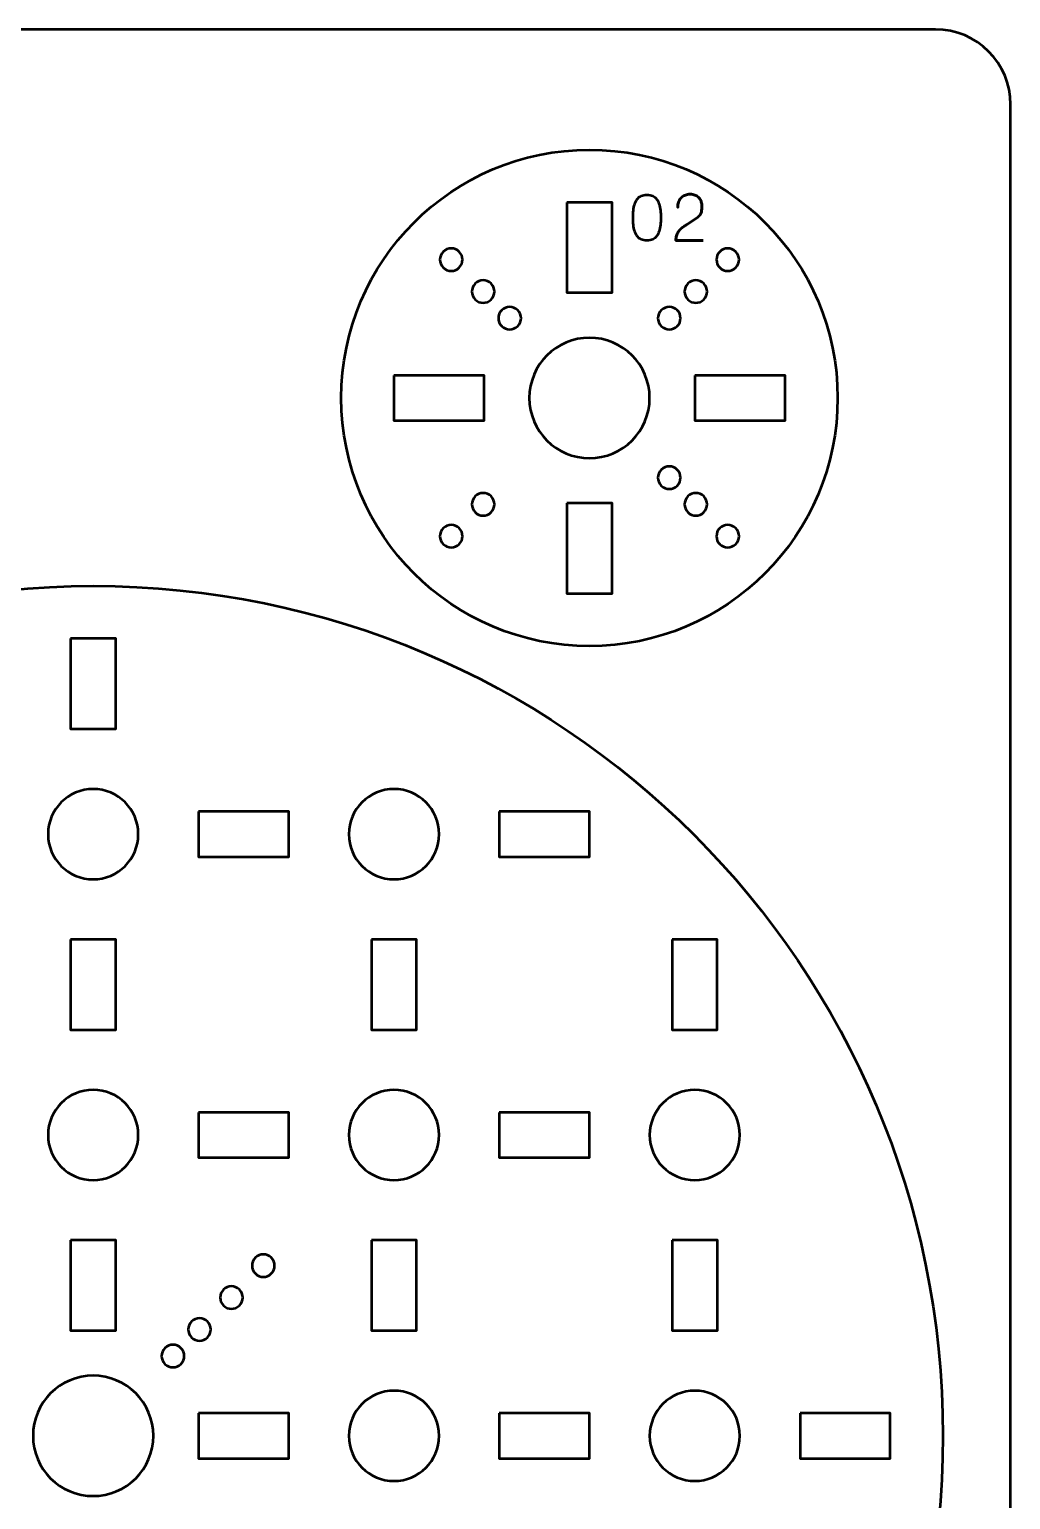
# Model space of a CAD drawing. Header units: centimetres. Extents: x -21 to 0, y -29.7 to 0.
# Drawn here: x -6.52 to 0, y -9.77 to 0 of the extents above; entities that cross this region are included whole.
import ezdxf

# ---------------------------------------------------------------- set-up
doc = ezdxf.new("R2010")
doc.units = ezdxf.units.CM
doc.header["$MEASUREMENT"] = 0
doc.layers.add('Layer 1', color=7, linetype='Continuous')

msp = doc.modelspace()

# ---------------------------------------------------------------- linework, layer by layer
at = {"layer": 'Layer 1', "color": 2, "lineweight": 53}
for centre, major_axis in [((-2.8, -2.45), (0, 1.65)), ((-6.1, -9.35003), (0, 5.65))]:
    msp.add_ellipse(centre, major_axis=major_axis, ratio=1, dxfattribs=at)
at = {"layer": 'Layer 1', "color": 22, "lineweight": 53}
msp.add_open_spline([(-21.00003, -29.19995), (-21.00003, -29.19995), (-21.00003, -0.49992), (-21.00003, -0.49992), (-21.00003, -0.49992), (-21.00003, -0.22295), (-20.77694, 0.00004), (-20.49994, 0.00004), (-20.49994, 0.00004), (-20.49994, 0.00004), (-0.50008, 0.00004), (-0.50008, 0.00004), (-0.50008, 0.00004), (-0.22294, 0.00004), (0.00002, -0.22295), (0.00002, -0.49992), (0.00002, -0.49992), (0.00002, -0.49992), (0.00002, -29.19995), (0.00002, -29.19995), (0.00002, -29.19995), (0.00002, -29.47695), (-0.22294, -29.70004), (-0.50008, -29.70004), (-0.50008, -29.70004), (-0.50008, -29.70004), (-20.49994, -29.70004), (-20.49994, -29.70004), (-20.49994, -29.70004), (-20.77694, -29.70004), (-21.00003, -29.47695), (-21.00003, -29.19995)], degree=3, knots=[0, 0, 0, 0, 0.125, 0.125, 0.125, 0.125, 0.25, 0.25, 0.25, 0.25, 0.375, 0.375, 0.375, 0.375, 0.5, 0.5, 0.5, 0.5, 0.625, 0.625, 0.625, 0.625, 0.75, 0.75, 0.75, 0.75, 0.875, 0.875, 0.875, 0.875, 1, 1, 1, 1], dxfattribs=at)
at = {"layer": 'Layer 1', "lineweight": 53}
for points in [[(-2.95004, -1.14991), (-2.95004, -1.14991), (-2.65004, -1.14991), (-2.65004, -1.14991), (-2.65004, -1.14991), (-2.65004, -1.14991), (-2.65004, -1.74992), (-2.65004, -1.74992), (-2.65004, -1.74992), (-2.65004, -1.74992), (-2.95004, -1.74992), (-2.95004, -1.74992), (-2.95004, -1.74992), (-2.95004, -1.74992), (-2.95004, -1.14991), (-2.95004, -1.14991)], [(-2.39996, -2.44994), (-2.39996, -2.67082), (-2.57908, -2.84994), (-2.79996, -2.84994), (-2.79996, -2.84994), (-3.0208, -2.84994), (-3.19998, -2.67082), (-3.19998, -2.44994), (-3.19998, -2.44994), (-3.19998, -2.2291), (-3.0208, -2.04992), (-2.79996, -2.04992), (-2.79996, -2.04992), (-2.57908, -2.04992), (-2.39996, -2.2291), (-2.39996, -2.44994)], [(-4.09999, -2.29986), (-4.09999, -2.29986), (-3.49998, -2.29986), (-3.49998, -2.29986), (-3.49998, -2.29986), (-3.49998, -2.29986), (-3.49998, -2.59986), (-3.49998, -2.59986), (-3.49998, -2.59986), (-3.49998, -2.59986), (-4.09999, -2.59986), (-4.09999, -2.59986), (-4.09999, -2.59986), (-4.09999, -2.59986), (-4.09999, -2.29986), (-4.09999, -2.29986)], [(-2.09992, -2.29986), (-2.09992, -2.29986), (-1.49992, -2.29986), (-1.49992, -2.29986), (-1.49992, -2.29986), (-1.49992, -2.29986), (-1.49992, -2.59986), (-1.49992, -2.59986), (-1.49992, -2.59986), (-1.49992, -2.59986), (-2.09992, -2.59986), (-2.09992, -2.59986), (-2.09992, -2.59986), (-2.09992, -2.59986), (-2.09992, -2.29986), (-2.09992, -2.29986)], [(-2.95004, -3.14998), (-2.95004, -3.14998), (-2.65004, -3.14998), (-2.65004, -3.14998), (-2.65004, -3.14998), (-2.65004, -3.14998), (-2.65004, -3.74998), (-2.65004, -3.74998), (-2.65004, -3.74998), (-2.65004, -3.74998), (-2.95004, -3.74998), (-2.95004, -3.74998), (-2.95004, -3.74998), (-2.95004, -3.74998), (-2.95004, -3.14998), (-2.95004, -3.14998)], [(-6.24993, -4.05004), (-6.24993, -4.05004), (-5.94993, -4.05004), (-5.94993, -4.05004), (-5.94993, -4.05004), (-5.94993, -4.05004), (-5.94993, -4.65005), (-5.94993, -4.65005), (-5.94993, -4.65005), (-5.94993, -4.65005), (-6.24993, -4.65005), (-6.24993, -4.65005), (-6.24993, -4.65005), (-6.24993, -4.65005), (-6.24993, -4.05004), (-6.24993, -4.05004)], [(-5.8, -5.3501), (-5.8, -5.51573), (-5.93423, -5.6501), (-6.1, -5.6501), (-6.1, -5.6501), (-6.26567, -5.6501), (-6.4, -5.51573), (-6.4, -5.3501), (-6.4, -5.3501), (-6.4, -5.18433), (-6.26567, -5.0501), (-6.1, -5.0501), (-6.1, -5.0501), (-5.93423, -5.0501), (-5.8, -5.18433), (-5.8, -5.3501)], [(-3.79993, -5.3501), (-3.79993, -5.51573), (-3.9343, -5.6501), (-4.09993, -5.6501), (-4.09993, -5.6501), (-4.2657, -5.6501), (-4.39993, -5.51573), (-4.39993, -5.3501), (-4.39993, -5.3501), (-4.39993, -5.18433), (-4.2657, -5.0501), (-4.09993, -5.0501), (-4.09993, -5.0501), (-3.9343, -5.0501), (-3.79993, -5.18433), (-3.79993, -5.3501)], [(-5.39995, -5.20003), (-5.39995, -5.20003), (-4.79994, -5.20003), (-4.79994, -5.20003), (-4.79994, -5.20003), (-4.79994, -5.20003), (-4.79994, -5.50003), (-4.79994, -5.50003), (-4.79994, -5.50003), (-4.79994, -5.50003), (-5.39995, -5.50003), (-5.39995, -5.50003), (-5.39995, -5.50003), (-5.39995, -5.50003), (-5.39995, -5.20003), (-5.39995, -5.20003)], [(-3.40002, -5.20003), (-3.40002, -5.20003), (-2.80001, -5.20003), (-2.80001, -5.20003), (-2.80001, -5.20003), (-2.80001, -5.20003), (-2.80001, -5.50003), (-2.80001, -5.50003), (-2.80001, -5.50003), (-2.80001, -5.50003), (-3.40002, -5.50003), (-3.40002, -5.50003), (-3.40002, -5.50003), (-3.40002, -5.50003), (-3.40002, -5.20003), (-3.40002, -5.20003)], [(-6.24993, -6.05001), (-6.24993, -6.05001), (-5.94993, -6.05001), (-5.94993, -6.05001), (-5.94993, -6.05001), (-5.94993, -6.05001), (-5.94993, -6.65001), (-5.94993, -6.65001), (-5.94993, -6.65001), (-5.94993, -6.65001), (-6.24993, -6.65001), (-6.24993, -6.65001), (-6.24993, -6.65001), (-6.24993, -6.65001), (-6.24993, -6.05001), (-6.24993, -6.05001)], [(-4.25, -6.05001), (-4.25, -6.05001), (-3.95, -6.05001), (-3.95, -6.05001), (-3.95, -6.05001), (-3.95, -6.05001), (-3.95, -6.65001), (-3.95, -6.65001), (-3.95, -6.65001), (-3.95, -6.65001), (-4.25, -6.65001), (-4.25, -6.65001), (-4.25, -6.65001), (-4.25, -6.65001), (-4.25, -6.05001), (-4.25, -6.05001)], [(-2.25, -6.05001), (-2.25, -6.05001), (-1.95, -6.05001), (-1.95, -6.05001), (-1.95, -6.05001), (-1.95, -6.05001), (-1.95, -6.65001), (-1.95, -6.65001), (-1.95, -6.65001), (-1.95, -6.65001), (-2.25, -6.65001), (-2.25, -6.65001), (-2.25, -6.65001), (-2.25, -6.65001), (-2.25, -6.05001), (-2.25, -6.05001)], [(-5.8, -7.35003), (-5.8, -7.5157), (-5.93423, -7.65003), (-6.1, -7.65003), (-6.1, -7.65003), (-6.26567, -7.65003), (-6.4, -7.5157), (-6.4, -7.35003), (-6.4, -7.35003), (-6.4, -7.1844), (-6.26567, -7.05003), (-6.1, -7.05003), (-6.1, -7.05003), (-5.93423, -7.05003), (-5.8, -7.1844), (-5.8, -7.35003)], [(-3.79993, -7.35003), (-3.79993, -7.5157), (-3.9343, -7.65003), (-4.09993, -7.65003), (-4.09993, -7.65003), (-4.2657, -7.65003), (-4.39993, -7.5157), (-4.39993, -7.35003), (-4.39993, -7.35003), (-4.39993, -7.1844), (-4.2657, -7.05003), (-4.09993, -7.05003), (-4.09993, -7.05003), (-3.9343, -7.05003), (-3.79993, -7.1844), (-3.79993, -7.35003)], [(-1.79999, -7.35003), (-1.79999, -7.5157), (-1.93433, -7.65003), (-2.09996, -7.65003), (-2.09996, -7.65003), (-2.26562, -7.65003), (-2.39996, -7.5157), (-2.39996, -7.35003), (-2.39996, -7.35003), (-2.39996, -7.1844), (-2.26562, -7.05003), (-2.09996, -7.05003), (-2.09996, -7.05003), (-1.93433, -7.05003), (-1.79999, -7.1844), (-1.79999, -7.35003)], [(-5.39995, -7.19996), (-5.39995, -7.19996), (-4.79994, -7.19996), (-4.79994, -7.19996), (-4.79994, -7.19996), (-4.79994, -7.19996), (-4.79994, -7.49996), (-4.79994, -7.49996), (-4.79994, -7.49996), (-4.79994, -7.49996), (-5.39995, -7.49996), (-5.39995, -7.49996), (-5.39995, -7.49996), (-5.39995, -7.49996), (-5.39995, -7.19996), (-5.39995, -7.19996)], [(-3.40002, -7.19996), (-3.40002, -7.19996), (-2.80001, -7.19996), (-2.80001, -7.19996), (-2.80001, -7.19996), (-2.80001, -7.19996), (-2.80001, -7.49996), (-2.80001, -7.49996), (-2.80001, -7.49996), (-2.80001, -7.49996), (-3.40002, -7.49996), (-3.40002, -7.49996), (-3.40002, -7.49996), (-3.40002, -7.49996), (-3.40002, -7.19996), (-3.40002, -7.19996)], [(-6.24993, -8.05008), (-6.24993, -8.05008), (-5.94993, -8.05008), (-5.94993, -8.05008), (-5.94993, -8.05008), (-5.94993, -8.05008), (-5.94993, -8.65009), (-5.94993, -8.65009), (-5.94993, -8.65009), (-5.94993, -8.65009), (-6.24993, -8.65009), (-6.24993, -8.65009), (-6.24993, -8.65009), (-6.24993, -8.65009), (-6.24993, -8.05008), (-6.24993, -8.05008)], [(-4.25, -8.05008), (-4.25, -8.05008), (-3.95, -8.05008), (-3.95, -8.05008), (-3.95, -8.05008), (-3.95, -8.05008), (-3.95, -8.65009), (-3.95, -8.65009), (-3.95, -8.65009), (-3.95, -8.65009), (-4.25, -8.65009), (-4.25, -8.65009), (-4.25, -8.65009), (-4.25, -8.65009), (-4.25, -8.05008), (-4.25, -8.05008)], [(-2.24989, -8.05008), (-2.24989, -8.05008), (-1.94989, -8.05008), (-1.94989, -8.05008), (-1.94989, -8.05008), (-1.94989, -8.05008), (-1.94989, -8.65009), (-1.94989, -8.65009), (-1.94989, -8.65009), (-1.94989, -8.65009), (-2.24989, -8.65009), (-2.24989, -8.65009), (-2.24989, -8.65009), (-2.24989, -8.65009), (-2.24989, -8.05008), (-2.24989, -8.05008)], [(-5.69996, -9.34998), (-5.69996, -9.57086), (-5.87908, -9.74998), (-6.09996, -9.74998), (-6.09996, -9.74998), (-6.3208, -9.74998), (-6.49998, -9.57086), (-6.49998, -9.34998), (-6.49998, -9.34998), (-6.49998, -9.12914), (-6.3208, -8.94996), (-6.09996, -8.94996), (-6.09996, -8.94996), (-5.87908, -8.94996), (-5.69996, -9.12914), (-5.69996, -9.34998)], [(-3.79993, -9.35), (-3.79993, -9.51577), (-3.9343, -9.65), (-4.09993, -9.65), (-4.09993, -9.65), (-4.2657, -9.65), (-4.39993, -9.51577), (-4.39993, -9.35), (-4.39993, -9.35), (-4.39993, -9.18434), (-4.2657, -9.05), (-4.09993, -9.05), (-4.09993, -9.05), (-3.9343, -9.05), (-3.79993, -9.18434), (-3.79993, -9.35)], [(-1.79999, -9.35), (-1.79999, -9.51577), (-1.93433, -9.65), (-2.09996, -9.65), (-2.09996, -9.65), (-2.26562, -9.65), (-2.39996, -9.51577), (-2.39996, -9.35), (-2.39996, -9.35), (-2.39996, -9.18434), (-2.26562, -9.05), (-2.09996, -9.05), (-2.09996, -9.05), (-1.93433, -9.05), (-1.79999, -9.18434), (-1.79999, -9.35)], [(-5.39995, -9.20007), (-5.39995, -9.20007), (-4.79994, -9.20007), (-4.79994, -9.20007), (-4.79994, -9.20007), (-4.79994, -9.20007), (-4.79994, -9.50007), (-4.79994, -9.50007), (-4.79994, -9.50007), (-4.79994, -9.50007), (-5.39995, -9.50007), (-5.39995, -9.50007), (-5.39995, -9.50007), (-5.39995, -9.50007), (-5.39995, -9.20007), (-5.39995, -9.20007)], [(-3.40002, -9.20007), (-3.40002, -9.20007), (-2.80001, -9.20007), (-2.80001, -9.20007), (-2.80001, -9.20007), (-2.80001, -9.20007), (-2.80001, -9.50007), (-2.80001, -9.50007), (-2.80001, -9.50007), (-2.80001, -9.50007), (-3.40002, -9.50007), (-3.40002, -9.50007), (-3.40002, -9.50007), (-3.40002, -9.50007), (-3.40002, -9.20007), (-3.40002, -9.20007)], [(-1.39994, -9.20007), (-1.39994, -9.20007), (-0.79994, -9.20007), (-0.79994, -9.20007), (-0.79994, -9.20007), (-0.79994, -9.20007), (-0.79994, -9.50007), (-0.79994, -9.50007), (-0.79994, -9.50007), (-0.79994, -9.50007), (-1.39994, -9.50007), (-1.39994, -9.50007), (-1.39994, -9.50007), (-1.39994, -9.50007), (-1.39994, -9.20007), (-1.39994, -9.20007)]]:
    msp.add_open_spline(points, degree=3, knots=[0, 0, 0, 0, 0.25, 0.25, 0.25, 0.25, 0.5, 0.5, 0.5, 0.5, 0.75, 0.75, 0.75, 0.75, 1, 1, 1, 1], dxfattribs=at)
at = {"layer": 'Layer 1', "color": 30, "lineweight": 53}
for points, knots in [([(-2.41808, -1.40381), (-2.40327, -1.40374), (-2.3905, -1.40113), (-2.37984, -1.39605), (-2.37984, -1.39605), (-2.36926, -1.39097), (-2.36044, -1.3837), (-2.35339, -1.37446), (-2.35339, -1.37446), (-2.3464, -1.36515), (-2.3409, -1.35414), (-2.33681, -1.34144), (-2.33681, -1.34144), (-2.33278, -1.32874), (-2.32989, -1.31484), (-2.32827, -1.2996), (-2.32827, -1.2996), (-2.32657, -1.28436), (-2.32573, -1.26834), (-2.3258, -1.25141), (-2.3258, -1.25141), (-2.32573, -1.23455), (-2.32657, -1.21853), (-2.32827, -1.20336), (-2.32827, -1.20336), (-2.32989, -1.18819), (-2.33278, -1.17422), (-2.33681, -1.16152), (-2.33681, -1.16152), (-2.3409, -1.14889), (-2.3464, -1.13789), (-2.35339, -1.1285), (-2.35339, -1.1285), (-2.36044, -1.11919), (-2.36926, -1.11192), (-2.37984, -1.10684), (-2.37984, -1.10684), (-2.3905, -1.10169), (-2.40327, -1.09908), (-2.41808, -1.09901), (-2.41808, -1.09901), (-2.4329, -1.09908), (-2.44567, -1.10169), (-2.45633, -1.10684), (-2.45633, -1.10684), (-2.46691, -1.11192), (-2.47573, -1.11919), (-2.48278, -1.1285), (-2.48278, -1.1285), (-2.48977, -1.13789), (-2.49527, -1.14889), (-2.49936, -1.16152), (-2.49936, -1.16152), (-2.50339, -1.17422), (-2.50628, -1.18819), (-2.5079, -1.20336), (-2.5079, -1.20336), (-2.50959, -1.21853), (-2.51044, -1.23455), (-2.51037, -1.25141), (-2.51037, -1.25141), (-2.51044, -1.26834), (-2.50959, -1.28436), (-2.5079, -1.2996), (-2.5079, -1.2996), (-2.50628, -1.31484), (-2.50339, -1.32874), (-2.49936, -1.34144), (-2.49936, -1.34144), (-2.49527, -1.35414), (-2.48977, -1.36515), (-2.48278, -1.37446), (-2.48278, -1.37446), (-2.47573, -1.3837), (-2.46691, -1.39097), (-2.45633, -1.39605), (-2.45633, -1.39605), (-2.44567, -1.40113), (-2.4329, -1.40374), (-2.41808, -1.40381)], [0, 0, 0, 0, 0.05, 0.05, 0.05, 0.05, 0.1, 0.1, 0.1, 0.1, 0.15, 0.15, 0.15, 0.15, 0.2, 0.2, 0.2, 0.2, 0.25, 0.25, 0.25, 0.25, 0.3, 0.3, 0.3, 0.3, 0.35, 0.35, 0.35, 0.35, 0.4, 0.4, 0.4, 0.4, 0.45, 0.45, 0.45, 0.45, 0.5, 0.5, 0.5, 0.5, 0.55, 0.55, 0.55, 0.55, 0.6, 0.6, 0.6, 0.6, 0.65, 0.65, 0.65, 0.65, 0.7, 0.7, 0.7, 0.7, 0.75, 0.75, 0.75, 0.75, 0.8, 0.8, 0.8, 0.8, 0.85, 0.85, 0.85, 0.85, 0.9, 0.9, 0.9, 0.9, 0.95, 0.95, 0.95, 0.95, 1, 1, 1, 1]), ([(-2.41808, -1.40381), (-2.40327, -1.40374), (-2.3905, -1.40113), (-2.37984, -1.39605), (-2.37984, -1.39605), (-2.36926, -1.39097), (-2.36044, -1.3837), (-2.35339, -1.37446), (-2.35339, -1.37446), (-2.3464, -1.36515), (-2.3409, -1.35414), (-2.33681, -1.34144), (-2.33681, -1.34144), (-2.33278, -1.32874), (-2.32989, -1.31484), (-2.32827, -1.2996), (-2.32827, -1.2996), (-2.32657, -1.28436), (-2.32573, -1.26834), (-2.3258, -1.25141), (-2.3258, -1.25141), (-2.32573, -1.23455), (-2.32657, -1.21853), (-2.32827, -1.20336), (-2.32827, -1.20336), (-2.32989, -1.18819), (-2.33278, -1.17422), (-2.33681, -1.16152), (-2.33681, -1.16152), (-2.3409, -1.14889), (-2.3464, -1.13789), (-2.35339, -1.1285), (-2.35339, -1.1285), (-2.36044, -1.11919), (-2.36926, -1.11192), (-2.37984, -1.10684), (-2.37984, -1.10684), (-2.3905, -1.10169), (-2.40327, -1.09908), (-2.41808, -1.09901), (-2.41808, -1.09901), (-2.4329, -1.09908), (-2.44567, -1.10169), (-2.45633, -1.10684), (-2.45633, -1.10684), (-2.46691, -1.11192), (-2.47573, -1.11919), (-2.48278, -1.1285), (-2.48278, -1.1285), (-2.48977, -1.13789), (-2.49527, -1.14889), (-2.49936, -1.16152), (-2.49936, -1.16152), (-2.50339, -1.17422), (-2.50628, -1.18819), (-2.5079, -1.20336), (-2.5079, -1.20336), (-2.50959, -1.21853), (-2.51044, -1.23455), (-2.51037, -1.25141), (-2.51037, -1.25141), (-2.51044, -1.26834), (-2.50959, -1.28436), (-2.5079, -1.2996), (-2.5079, -1.2996), (-2.50628, -1.31484), (-2.50339, -1.32874), (-2.49936, -1.34144), (-2.49936, -1.34144), (-2.49527, -1.35414), (-2.48977, -1.36515), (-2.48278, -1.37446), (-2.48278, -1.37446), (-2.47573, -1.3837), (-2.46691, -1.39097), (-2.45633, -1.39605), (-2.45633, -1.39605), (-2.44567, -1.40113), (-2.4329, -1.40374), (-2.41808, -1.40381)], [0, 0, 0, 0, 0.05, 0.05, 0.05, 0.05, 0.1, 0.1, 0.1, 0.1, 0.15, 0.15, 0.15, 0.15, 0.2, 0.2, 0.2, 0.2, 0.25, 0.25, 0.25, 0.25, 0.3, 0.3, 0.3, 0.3, 0.35, 0.35, 0.35, 0.35, 0.4, 0.4, 0.4, 0.4, 0.45, 0.45, 0.45, 0.45, 0.5, 0.5, 0.5, 0.5, 0.55, 0.55, 0.55, 0.55, 0.6, 0.6, 0.6, 0.6, 0.65, 0.65, 0.65, 0.65, 0.7, 0.7, 0.7, 0.7, 0.75, 0.75, 0.75, 0.75, 0.8, 0.8, 0.8, 0.8, 0.85, 0.85, 0.85, 0.85, 0.9, 0.9, 0.9, 0.9, 0.95, 0.95, 0.95, 0.95, 1, 1, 1, 1]), ([(-2.04386, -1.40381), (-2.04386, -1.40381), (-2.22547, -1.40381), (-2.22547, -1.40381), (-2.22547, -1.40381), (-2.22512, -1.39153), (-2.22357, -1.38067), (-2.22095, -1.37135), (-2.22095, -1.37135), (-2.21827, -1.36204), (-2.21468, -1.35386), (-2.21023, -1.3468), (-2.21023, -1.3468), (-2.20571, -1.33975), (-2.20056, -1.33347), (-2.19471, -1.32796), (-2.19471, -1.32796), (-2.18885, -1.32239), (-2.18257, -1.31731), (-2.1758, -1.31251), (-2.1758, -1.31251), (-2.16903, -1.30778), (-2.16204, -1.30306), (-2.15477, -1.2984), (-2.15477, -1.2984), (-2.15477, -1.2984), (-2.08238, -1.25014), (-2.08238, -1.25014), (-2.08238, -1.25014), (-2.07498, -1.24492), (-2.06919, -1.23921), (-2.0651, -1.23307), (-2.0651, -1.23307), (-2.06094, -1.22693), (-2.05804, -1.22044), (-2.05628, -1.21359), (-2.05628, -1.21359), (-2.05459, -1.20682), (-2.05353, -1.19984), (-2.05318, -1.19278), (-2.05318, -1.19278), (-2.05282, -1.18565), (-2.05268, -1.17853), (-2.05275, -1.1714), (-2.05275, -1.1714), (-2.05275, -1.16555), (-2.05353, -1.15927), (-2.05508, -1.15249), (-2.05508, -1.15249), (-2.0567, -1.14579), (-2.05924, -1.13909), (-2.06284, -1.13246), (-2.06284, -1.13246), (-2.06644, -1.12582), (-2.07124, -1.11976), (-2.07723, -1.11425), (-2.07723, -1.11425), (-2.08323, -1.10882), (-2.09064, -1.10445), (-2.09946, -1.10113), (-2.09946, -1.10113), (-2.10828, -1.09781), (-2.11865, -1.09612), (-2.13064, -1.09605), (-2.13064, -1.09605), (-2.14271, -1.09612), (-2.15336, -1.09781), (-2.16254, -1.10106), (-2.16254, -1.10106), (-2.17171, -1.1043), (-2.17954, -1.10882), (-2.18603, -1.11453), (-2.18603, -1.11453), (-2.19252, -1.12025), (-2.19774, -1.12688), (-2.20183, -1.13429), (-2.20183, -1.13429), (-2.20593, -1.1417), (-2.20889, -1.1496), (-2.21079, -1.15793), (-2.21079, -1.15793), (-2.2127, -1.16625), (-2.21362, -1.17472), (-2.21362, -1.18326), (-2.21362, -1.18326), (-2.21362, -1.17472), (-2.2127, -1.16625), (-2.21079, -1.15793), (-2.21079, -1.15793), (-2.20889, -1.1496), (-2.20593, -1.1417), (-2.20183, -1.13429), (-2.20183, -1.13429), (-2.19774, -1.12688), (-2.19252, -1.12025), (-2.18603, -1.11453), (-2.18603, -1.11453), (-2.17954, -1.10882), (-2.17171, -1.1043), (-2.16254, -1.10106), (-2.16254, -1.10106), (-2.15336, -1.09781), (-2.14271, -1.09612), (-2.13064, -1.09605), (-2.13064, -1.09605), (-2.11865, -1.09612), (-2.10828, -1.09781), (-2.09946, -1.10113), (-2.09946, -1.10113), (-2.09064, -1.10445), (-2.08323, -1.10882), (-2.07723, -1.11425), (-2.07723, -1.11425), (-2.07124, -1.11976), (-2.06644, -1.12582), (-2.06284, -1.13246), (-2.06284, -1.13246), (-2.05924, -1.13909), (-2.0567, -1.14579), (-2.05508, -1.15249), (-2.05508, -1.15249), (-2.05353, -1.15927), (-2.05275, -1.16555), (-2.05275, -1.1714), (-2.05275, -1.1714), (-2.05268, -1.17853), (-2.05282, -1.18565), (-2.05318, -1.19278), (-2.05318, -1.19278), (-2.05353, -1.19984), (-2.05459, -1.20682), (-2.05628, -1.21359), (-2.05628, -1.21359), (-2.05804, -1.22044), (-2.06094, -1.22693), (-2.0651, -1.23307), (-2.0651, -1.23307), (-2.06919, -1.23921), (-2.07498, -1.24492), (-2.08238, -1.25014), (-2.08238, -1.25014), (-2.08238, -1.25014), (-2.15477, -1.2984), (-2.15477, -1.2984), (-2.15477, -1.2984), (-2.16204, -1.30306), (-2.16903, -1.30778), (-2.1758, -1.31251), (-2.1758, -1.31251), (-2.18257, -1.31731), (-2.18885, -1.32239), (-2.19471, -1.32796), (-2.19471, -1.32796), (-2.20056, -1.33347), (-2.20571, -1.33975), (-2.21023, -1.3468), (-2.21023, -1.3468), (-2.21468, -1.35386), (-2.21827, -1.36204), (-2.22095, -1.37135), (-2.22095, -1.37135), (-2.22357, -1.38067), (-2.22512, -1.39153), (-2.22547, -1.40381), (-2.22547, -1.40381), (-2.22547, -1.40381), (-2.04386, -1.40381), (-2.04386, -1.40381)], [0, 0, 0, 0, 0.0238095, 0.0238095, 0.0238095, 0.0238095, 0.047619, 0.047619, 0.047619, 0.047619, 0.0714286, 0.0714286, 0.0714286, 0.0714286, 0.0952381, 0.0952381, 0.0952381, 0.0952381, 0.1190476, 0.1190476, 0.1190476, 0.1190476, 0.1428571, 0.1428571, 0.1428571, 0.1428571, 0.1666667, 0.1666667, 0.1666667, 0.1666667, 0.1904762, 0.1904762, 0.1904762, 0.1904762, 0.2142857, 0.2142857, 0.2142857, 0.2142857, 0.2380952, 0.2380952, 0.2380952, 0.2380952, 0.2619048, 0.2619048, 0.2619048, 0.2619048, 0.2857143, 0.2857143, 0.2857143, 0.2857143, 0.3095238, 0.3095238, 0.3095238, 0.3095238, 0.3333333, 0.3333333, 0.3333333, 0.3333333, 0.3571429, 0.3571429, 0.3571429, 0.3571429, 0.3809524, 0.3809524, 0.3809524, 0.3809524, 0.4047619, 0.4047619, 0.4047619, 0.4047619, 0.4285714, 0.4285714, 0.4285714, 0.4285714, 0.452381, 0.452381, 0.452381, 0.452381, 0.4761905, 0.4761905, 0.4761905, 0.4761905, 0.5, 0.5, 0.5, 0.5, 0.5238095, 0.5238095, 0.5238095, 0.5238095, 0.547619, 0.547619, 0.547619, 0.547619, 0.5714286, 0.5714286, 0.5714286, 0.5714286, 0.5952381, 0.5952381, 0.5952381, 0.5952381, 0.6190476, 0.6190476, 0.6190476, 0.6190476, 0.6428571, 0.6428571, 0.6428571, 0.6428571, 0.6666667, 0.6666667, 0.6666667, 0.6666667, 0.6904762, 0.6904762, 0.6904762, 0.6904762, 0.7142857, 0.7142857, 0.7142857, 0.7142857, 0.7380952, 0.7380952, 0.7380952, 0.7380952, 0.7619048, 0.7619048, 0.7619048, 0.7619048, 0.7857143, 0.7857143, 0.7857143, 0.7857143, 0.8095238, 0.8095238, 0.8095238, 0.8095238, 0.8333333, 0.8333333, 0.8333333, 0.8333333, 0.8571429, 0.8571429, 0.8571429, 0.8571429, 0.8809524, 0.8809524, 0.8809524, 0.8809524, 0.9047619, 0.9047619, 0.9047619, 0.9047619, 0.9285714, 0.9285714, 0.9285714, 0.9285714, 0.952381, 0.952381, 0.952381, 0.952381, 0.9761905, 0.9761905, 0.9761905, 0.9761905, 1, 1, 1, 1])]:
    msp.add_open_spline(points, degree=3, knots=knots, dxfattribs=at)
at = {"layer": 'Layer 1', "color": 250, "lineweight": 53}
for points in [[(-3.66618, -1.4777), (-3.6369, -1.50698), (-3.6369, -1.55449), (-3.66618, -1.58377), (-3.66618, -1.58377), (-3.69546, -1.61305), (-3.74296, -1.61305), (-3.77224, -1.58377), (-3.77224, -1.58377), (-3.80152, -1.55449), (-3.80152, -1.50698), (-3.77224, -1.4777), (-3.77224, -1.4777), (-3.74296, -1.44842), (-3.69546, -1.44842), (-3.66618, -1.4777)], [(-1.8277, -1.58377), (-1.85698, -1.61305), (-1.90448, -1.61305), (-1.93376, -1.58377), (-1.93376, -1.58377), (-1.96304, -1.55449), (-1.96304, -1.50698), (-1.93376, -1.4777), (-1.93376, -1.4777), (-1.90448, -1.44842), (-1.85698, -1.44842), (-1.8277, -1.4777), (-1.8277, -1.4777), (-1.79842, -1.50698), (-1.79842, -1.55449), (-1.8277, -1.58377)], [(-3.45404, -1.68984), (-3.42476, -1.71912), (-3.42476, -1.76662), (-3.45404, -1.7959), (-3.45404, -1.7959), (-3.48332, -1.82518), (-3.53083, -1.82518), (-3.56011, -1.7959), (-3.56011, -1.7959), (-3.58939, -1.76662), (-3.58939, -1.71912), (-3.56011, -1.68984), (-3.56011, -1.68984), (-3.53083, -1.66056), (-3.48332, -1.66056), (-3.45404, -1.68984)], [(-3.45404, -1.68984), (-3.42476, -1.71912), (-3.42476, -1.76662), (-3.45404, -1.7959), (-3.45404, -1.7959), (-3.48332, -1.82518), (-3.53083, -1.82518), (-3.56011, -1.7959), (-3.56011, -1.7959), (-3.58939, -1.76662), (-3.58939, -1.71912), (-3.56011, -1.68984), (-3.56011, -1.68984), (-3.53083, -1.66056), (-3.48332, -1.66056), (-3.45404, -1.68984)], [(-2.03983, -1.7959), (-2.06911, -1.82518), (-2.11662, -1.82518), (-2.1459, -1.7959), (-2.1459, -1.7959), (-2.17518, -1.76662), (-2.17518, -1.71912), (-2.1459, -1.68984), (-2.1459, -1.68984), (-2.11662, -1.66056), (-2.06911, -1.66056), (-2.03983, -1.68984), (-2.03983, -1.68984), (-2.01055, -1.71912), (-2.01055, -1.76662), (-2.03983, -1.7959)], [(-2.03983, -1.7959), (-2.06911, -1.82518), (-2.11662, -1.82518), (-2.1459, -1.7959), (-2.1459, -1.7959), (-2.17518, -1.76662), (-2.17518, -1.71912), (-2.1459, -1.68984), (-2.1459, -1.68984), (-2.11662, -1.66056), (-2.06911, -1.66056), (-2.03983, -1.68984), (-2.03983, -1.68984), (-2.01055, -1.71912), (-2.01055, -1.76662), (-2.03983, -1.7959)], [(-3.27727, -1.86661), (-3.24799, -1.89589), (-3.24799, -1.9434), (-3.27727, -1.97268), (-3.27727, -1.97268), (-3.30655, -2.00196), (-3.35405, -2.00196), (-3.38333, -1.97268), (-3.38333, -1.97268), (-3.41261, -1.9434), (-3.41261, -1.89589), (-3.38333, -1.86661), (-3.38333, -1.86661), (-3.35405, -1.83733), (-3.30655, -1.83733), (-3.27727, -1.86661)], [(-2.21661, -1.97268), (-2.24589, -2.00196), (-2.29339, -2.00196), (-2.32267, -1.97268), (-2.32267, -1.97268), (-2.35195, -1.9434), (-2.35195, -1.89589), (-2.32267, -1.86661), (-2.32267, -1.86661), (-2.29339, -1.83733), (-2.24589, -1.83733), (-2.21661, -1.86661), (-2.21661, -1.86661), (-2.18733, -1.89589), (-2.18733, -1.9434), (-2.21661, -1.97268)], [(-2.32267, -3.03334), (-2.35195, -3.00406), (-2.35195, -2.95655), (-2.32267, -2.92727), (-2.32267, -2.92727), (-2.29339, -2.89799), (-2.24589, -2.89799), (-2.21661, -2.92727), (-2.21661, -2.92727), (-2.18733, -2.95655), (-2.18733, -3.00406), (-2.21661, -3.03334), (-2.21661, -3.03334), (-2.24589, -3.06262), (-2.29339, -3.06262), (-2.32267, -3.03334)], [(-3.56011, -3.10405), (-3.53083, -3.07477), (-3.48332, -3.07477), (-3.45404, -3.10405), (-3.45404, -3.10405), (-3.42476, -3.13333), (-3.42476, -3.18084), (-3.45404, -3.21012), (-3.45404, -3.21012), (-3.48332, -3.2394), (-3.53083, -3.2394), (-3.56011, -3.21012), (-3.56011, -3.21012), (-3.58939, -3.18084), (-3.58939, -3.13333), (-3.56011, -3.10405)], [(-3.56011, -3.10405), (-3.53083, -3.07477), (-3.48332, -3.07477), (-3.45404, -3.10405), (-3.45404, -3.10405), (-3.42476, -3.13333), (-3.42476, -3.18084), (-3.45404, -3.21012), (-3.45404, -3.21012), (-3.48332, -3.2394), (-3.53083, -3.2394), (-3.56011, -3.21012), (-3.56011, -3.21012), (-3.58939, -3.18084), (-3.58939, -3.13333), (-3.56011, -3.10405)], [(-2.1459, -3.21012), (-2.17518, -3.18084), (-2.17518, -3.13333), (-2.1459, -3.10405), (-2.1459, -3.10405), (-2.11662, -3.07477), (-2.06911, -3.07477), (-2.03983, -3.10405), (-2.03983, -3.10405), (-2.01055, -3.13333), (-2.01055, -3.18084), (-2.03983, -3.21012), (-2.03983, -3.21012), (-2.06911, -3.2394), (-2.11662, -3.2394), (-2.1459, -3.21012)], [(-2.1459, -3.21012), (-2.17518, -3.18084), (-2.17518, -3.13333), (-2.1459, -3.10405), (-2.1459, -3.10405), (-2.11662, -3.07477), (-2.06911, -3.07477), (-2.03983, -3.10405), (-2.03983, -3.10405), (-2.01055, -3.13333), (-2.01055, -3.18084), (-2.03983, -3.21012), (-2.03983, -3.21012), (-2.06911, -3.2394), (-2.11662, -3.2394), (-2.1459, -3.21012)], [(-3.77224, -3.31618), (-3.74296, -3.2869), (-3.69546, -3.2869), (-3.66618, -3.31618), (-3.66618, -3.31618), (-3.6369, -3.34546), (-3.6369, -3.39297), (-3.66618, -3.42225), (-3.66618, -3.42225), (-3.69546, -3.45153), (-3.74296, -3.45153), (-3.77224, -3.42225), (-3.77224, -3.42225), (-3.80152, -3.39297), (-3.80152, -3.34546), (-3.77224, -3.31618)], [(-1.93376, -3.42225), (-1.96304, -3.39297), (-1.96304, -3.34546), (-1.93376, -3.31618), (-1.93376, -3.31618), (-1.90448, -3.2869), (-1.85698, -3.2869), (-1.8277, -3.31618), (-1.8277, -3.31618), (-1.79842, -3.34546), (-1.79842, -3.39297), (-1.8277, -3.42225), (-1.8277, -3.42225), (-1.85698, -3.45153), (-1.90448, -3.45153), (-1.93376, -3.42225)], [(-4.9156, -8.27167), (-4.94488, -8.30095), (-4.99238, -8.30095), (-5.02166, -8.27167), (-5.02166, -8.27167), (-5.05094, -8.24239), (-5.05094, -8.19488), (-5.02166, -8.1656), (-5.02166, -8.1656), (-4.99238, -8.13632), (-4.94488, -8.13632), (-4.9156, -8.1656), (-4.9156, -8.1656), (-4.88632, -8.19488), (-4.88632, -8.24239), (-4.9156, -8.27167)], [(-5.12773, -8.4838), (-5.15701, -8.51308), (-5.20451, -8.51308), (-5.23379, -8.4838), (-5.23379, -8.4838), (-5.26307, -8.45452), (-5.26307, -8.40701), (-5.23379, -8.37773), (-5.23379, -8.37773), (-5.20451, -8.34845), (-5.15701, -8.34845), (-5.12773, -8.37773), (-5.12773, -8.37773), (-5.09845, -8.40701), (-5.09845, -8.45452), (-5.12773, -8.4838)], [(-5.33986, -8.69593), (-5.36914, -8.72521), (-5.41665, -8.72521), (-5.44593, -8.69593), (-5.44593, -8.69593), (-5.47521, -8.66665), (-5.47521, -8.61915), (-5.44593, -8.58987), (-5.44593, -8.58987), (-5.41665, -8.56059), (-5.36914, -8.56059), (-5.33986, -8.58987), (-5.33986, -8.58987), (-5.31058, -8.61915), (-5.31058, -8.66665), (-5.33986, -8.69593)], [(-5.33986, -8.69593), (-5.36914, -8.72521), (-5.41665, -8.72521), (-5.44593, -8.69593), (-5.44593, -8.69593), (-5.47521, -8.66665), (-5.47521, -8.61915), (-5.44593, -8.58987), (-5.44593, -8.58987), (-5.41665, -8.56059), (-5.36914, -8.56059), (-5.33986, -8.58987), (-5.33986, -8.58987), (-5.31058, -8.61915), (-5.31058, -8.66665), (-5.33986, -8.69593)], [(-5.51664, -8.87271), (-5.54592, -8.90199), (-5.59342, -8.90199), (-5.6227, -8.87271), (-5.6227, -8.87271), (-5.65198, -8.84343), (-5.65198, -8.79592), (-5.6227, -8.76664), (-5.6227, -8.76664), (-5.59342, -8.73736), (-5.54592, -8.73736), (-5.51664, -8.76664), (-5.51664, -8.76664), (-5.48736, -8.79592), (-5.48736, -8.84343), (-5.51664, -8.87271)]]:
    msp.add_open_spline(points, degree=3, knots=[0, 0, 0, 0, 0.25, 0.25, 0.25, 0.25, 0.5, 0.5, 0.5, 0.5, 0.75, 0.75, 0.75, 0.75, 1, 1, 1, 1], dxfattribs=at)

doc.saveas('drawing.dxf')
